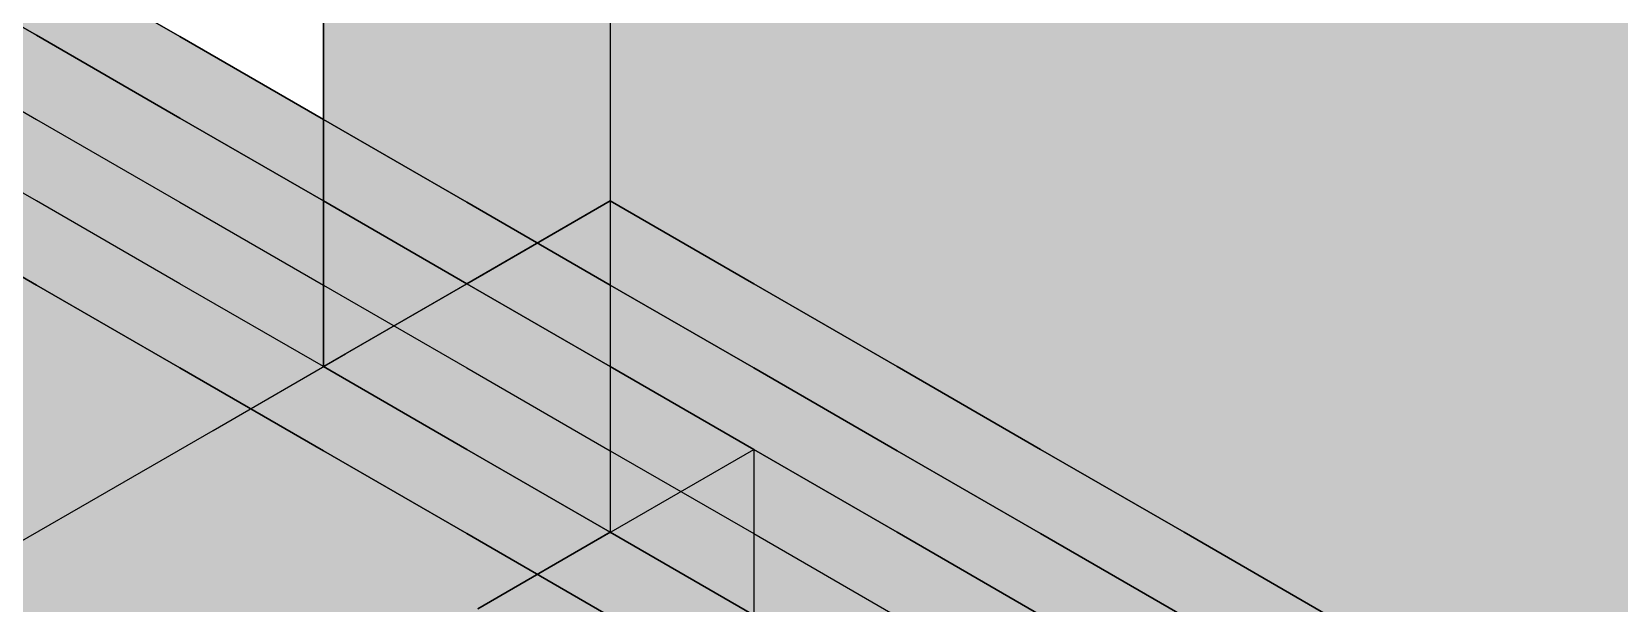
# Model space of a CAD drawing. Header units: metres. Extents: x 0 to 28.4, y 0 to 5.9.
# Drawn here: x 13.2254 to 13.7046, y 5.1786 to 5.3511 of the extents above; entities that cross this region are included whole.
import ezdxf

# ---------------------------------------------------------------- set-up
doc = ezdxf.new("R2010")
doc.units = ezdxf.units.M
doc.header["$LTSCALE"] = 0.25
doc.layers.add('ISO-ARISTAS', color=8, linetype='CONTINUOUS')
doc.layers.add('ISO-CONCRETO-SUP', color=254, linetype='CONTINUOUS', true_color=0xe8e8e8)

msp = doc.modelspace()

# ---------------------------------------------------------------- linework, layer by layer
at = {"layer": 'ISO-ARISTAS', "color": 250}
for p, q in [((13.3134, 5.34492), (13.3134, 5.39238)), ((13.3134, 5.39238), (13.3134, 5.34492)), ((13.4, 5.39492), (13.4, 5.34746)), ((13.4, 5.39492), (13.4, 5.34746)), ((13.22679, 5.35), (13.18349, 5.375)), ((13.18349, 5.375), (13.22679, 5.35)), ((13.2701, 5.3496), (13.22679, 5.3746)), ((13.22679, 5.3746), (13.2701, 5.3496)), ((13.18349, 5.3496), (13.22679, 5.3246)), ((13.18349, 5.3496), (13.22679, 5.3246)), ((13.2701, 5.325), (13.22679, 5.35)), ((13.22679, 5.35), (13.2701, 5.325)), ((13.3134, 5.3246), (13.2701, 5.3496)), ((13.2701, 5.3496), (13.3134, 5.3246)), ((13.3134, 5.29746), (13.3134, 5.34492)), ((13.3134, 5.34492), (13.3134, 5.29746)), ((13.4, 5.34746), (13.4, 5.3)), ((13.4, 5.34746), (13.4, 5.3)), ((13.22679, 5.3), (13.18349, 5.325)), ((13.22679, 5.3), (13.18349, 5.325)), ((13.22679, 5.3246), (13.2701, 5.2996)), ((13.22679, 5.3246), (13.2701, 5.2996)), ((13.3134, 5.3), (13.2701, 5.325)), ((13.2701, 5.325), (13.3134, 5.3)), ((13.3567, 5.2996), (13.3134, 5.3246)), ((13.3134, 5.3246), (13.3567, 5.2996)), ((13.2701, 5.275), (13.22679, 5.3)), ((13.2701, 5.275), (13.22679, 5.3)), ((13.3567, 5.275), (13.3134, 5.3)), ((13.3134, 5.3), (13.3567, 5.275)), ((13.4, 5.3), (13.3567, 5.275)), ((13.3567, 5.275), (13.4, 5.3)), ((13.36003, 5.27692), (13.4, 5.3)), ((13.36003, 5.27692), (13.4, 5.3)), ((13.4, 5.3), (13.4, 5.25)), ((13.4433, 5.275), (13.4, 5.3)), ((13.4, 5.3), (13.4, 5.25)), ((13.4, 5.3), (13.4433, 5.275)), ((13.4, 5.3), (13.4433, 5.275)), ((13.4, 5.3), (13.4433, 5.275)), ((13.22679, 5.2746), (13.18349, 5.2996)), ((13.22679, 5.2746), (13.18349, 5.2996)), ((13.22679, 5.2746), (13.18349, 5.2996)), ((13.18349, 5.2996), (13.22679, 5.2746)), ((13.2701, 5.2996), (13.3134, 5.2746)), ((13.2701, 5.2996), (13.3134, 5.2746)), ((13.3134, 5.25), (13.3134, 5.29746)), ((13.3134, 5.29746), (13.3134, 5.25)), ((13.4, 5.2746), (13.3567, 5.2996)), ((13.3567, 5.2996), (13.4, 5.2746)), ((13.32006, 5.25385), (13.36003, 5.27692)), ((13.32006, 5.25385), (13.36003, 5.27692)), ((13.2701, 5.2496), (13.22679, 5.2746)), ((13.2701, 5.2496), (13.22679, 5.2746)), ((13.2701, 5.2496), (13.22679, 5.2746)), ((13.22679, 5.2746), (13.2701, 5.2496)), ((13.3134, 5.25), (13.2701, 5.275)), ((13.3134, 5.25), (13.2701, 5.275)), ((13.3567, 5.275), (13.3134, 5.25)), ((13.3134, 5.25), (13.3567, 5.275)), ((13.3134, 5.2746), (13.3567, 5.2496)), ((13.3134, 5.2746), (13.3567, 5.2496)), ((13.4, 5.25), (13.3567, 5.275)), ((13.3567, 5.275), (13.4, 5.25)), ((13.4433, 5.2496), (13.4, 5.2746)), ((13.4, 5.2746), (13.4433, 5.2496)), ((13.4866, 5.25), (13.4433, 5.275)), ((13.4433, 5.275), (13.4866, 5.25)), ((13.4433, 5.275), (13.4866, 5.25)), ((13.4433, 5.275), (13.4866, 5.25)), ((13.28009, 5.23077), (13.32006, 5.25385)), ((13.28009, 5.23077), (13.32006, 5.25385)), ((13.3134, 5.2246), (13.2701, 5.2496)), ((13.3134, 5.2246), (13.2701, 5.2496)), ((13.3134, 5.2246), (13.2701, 5.2496)), ((13.2701, 5.2496), (13.3134, 5.2246)), ((13.3567, 5.225), (13.3134, 5.25)), ((13.3134, 5.25), (13.3567, 5.225)), ((13.3567, 5.225), (13.3134, 5.25)), ((13.3567, 5.225), (13.3134, 5.25)), ((13.3567, 5.2496), (13.4, 5.2246)), ((13.3567, 5.2496), (13.4, 5.2246)), ((13.4, 5.25), (13.4, 5.2)), ((13.4, 5.25), (13.4, 5.2)), ((13.4433, 5.225), (13.4, 5.25)), ((13.4, 5.25), (13.4433, 5.225)), ((13.4866, 5.2246), (13.4433, 5.2496)), ((13.4433, 5.2496), (13.4866, 5.2246)), ((13.5299, 5.225), (13.4866, 5.25)), ((13.4866, 5.25), (13.5299, 5.225)), ((13.4866, 5.25), (13.5299, 5.225)), ((13.4866, 5.25), (13.5299, 5.225)), ((13.24012, 5.20769), (13.28009, 5.23077)), ((13.24012, 5.20769), (13.28009, 5.23077)), ((13.3567, 5.1996), (13.3134, 5.2246)), ((13.3567, 5.1996), (13.3134, 5.2246)), ((13.3567, 5.1996), (13.3134, 5.2246)), ((13.3134, 5.2246), (13.3567, 5.1996)), ((13.4, 5.2), (13.3567, 5.225)), ((13.3567, 5.225), (13.4, 5.2)), ((13.4, 5.2), (13.3567, 5.225)), ((13.4, 5.2), (13.3567, 5.225)), ((13.4, 5.2246), (13.4433, 5.1996)), ((13.4, 5.2246), (13.4433, 5.1996)), ((13.40289, 5.20167), (13.4433, 5.225)), ((13.40289, 5.20167), (13.4433, 5.225)), ((13.4433, 5.225), (13.4433, 5.175)), ((13.4866, 5.2), (13.4433, 5.225)), ((13.4433, 5.225), (13.4433, 5.175)), ((13.4433, 5.225), (13.4866, 5.2)), ((13.4866, 5.2), (13.4433, 5.225)), ((13.4433, 5.225), (13.4866, 5.2)), ((13.5299, 5.1996), (13.4866, 5.2246)), ((13.4866, 5.2246), (13.5299, 5.1996)), ((13.57321, 5.2), (13.5299, 5.225)), ((13.5299, 5.225), (13.57321, 5.2)), ((13.5299, 5.225), (13.57321, 5.2)), ((13.5299, 5.225), (13.57321, 5.2)), ((13.20015, 5.18462), (13.24012, 5.20769)), ((13.20015, 5.18462), (13.24012, 5.20769)), ((13.4, 5.1746), (13.3567, 5.1996)), ((13.4, 5.1746), (13.3567, 5.1996)), ((13.4, 5.1746), (13.3567, 5.1996)), ((13.3567, 5.1996), (13.4, 5.1746)), ((13.36003, 5.17692), (13.4, 5.2)), ((13.4, 5.2), (13.36003, 5.17692)), ((13.36247, 5.17833), (13.40289, 5.20167)), ((13.36247, 5.17833), (13.40289, 5.20167)), ((13.4, 5.2), (13.4433, 5.175)), ((13.4, 5.2), (13.4433, 5.175)), ((13.4433, 5.175), (13.4, 5.2)), ((13.4, 5.2), (13.4433, 5.175)), ((13.4433, 5.175), (13.4, 5.2)), ((13.4433, 5.175), (13.4, 5.2)), ((13.4433, 5.1996), (13.4866, 5.1746)), ((13.4433, 5.1996), (13.4866, 5.1746)), ((13.5299, 5.175), (13.4866, 5.2)), ((13.4866, 5.2), (13.5299, 5.175)), ((13.5299, 5.175), (13.4866, 5.2)), ((13.4866, 5.2), (13.5299, 5.175)), ((13.57321, 5.1746), (13.5299, 5.1996)), ((13.5299, 5.1996), (13.57321, 5.1746)), ((13.61651, 5.175), (13.57321, 5.2)), ((13.57321, 5.2), (13.61651, 5.175)), ((13.57321, 5.2), (13.61651, 5.175)), ((13.57321, 5.2), (13.61651, 5.175))]:
    msp.add_line(p, q, dxfattribs=at)
at = {"layer": 'ISO-CONCRETO-SUP', "true_color": 0x949491}
for points in [[(13.3567, 5.36992), (13.3134, 5.34492), (13.3567, 5.41738), (13.3134, 5.39238)], [(13.4, 5.34746), (13.3567, 5.32246), (13.4, 5.39492), (13.3567, 5.36992)], [(13.3567, 5.32246), (13.3134, 5.29746), (13.3567, 5.36992), (13.3134, 5.34492)], [(13.4, 5.3), (13.3567, 5.275), (13.4, 5.34746), (13.3567, 5.32246)], [(13.3567, 5.275), (13.3134, 5.25), (13.3567, 5.32246), (13.3134, 5.29746)], [(13.4, 5.25), (13.36003, 5.22692), (13.4, 5.3), (13.36003, 5.27692)], [(13.36003, 5.22692), (13.32006, 5.20385), (13.36003, 5.27692), (13.32006, 5.25385)], [(13.32006, 5.20385), (13.28009, 5.18077), (13.32006, 5.25385), (13.28009, 5.23077)], [(13.4, 5.2), (13.36003, 5.17692), (13.4, 5.25), (13.36003, 5.22692)], [(13.28009, 5.18077), (13.24012, 5.15769), (13.28009, 5.23077), (13.24012, 5.20769)], [(13.36003, 5.17692), (13.32006, 5.15385), (13.36003, 5.22692), (13.32006, 5.20385)], [(13.24012, 5.15769), (13.20015, 5.13462), (13.24012, 5.20769), (13.20015, 5.18462)], [(13.32006, 5.15385), (13.28009, 5.13077), (13.32006, 5.20385), (13.28009, 5.18077)], [(13.28009, 5.13077), (13.24012, 5.10769), (13.28009, 5.18077), (13.24012, 5.15769)]]:
    msp.add_solid(points, dxfattribs=at)
at = {"layer": 'ISO-CONCRETO-SUP', "true_color": 0xa6a6a2}
for points in [[(13.4433, 5.36992), (13.4866, 5.34492), (13.4433, 5.41738), (13.4866, 5.39238)], [(13.3567, 5.36738), (13.4, 5.34238), (13.3567, 5.41484), (13.4, 5.38984)], [(13.4433, 5.36484), (13.4866, 5.33984), (13.4433, 5.4123), (13.4866, 5.3873)], [(13.5299, 5.36738), (13.57321, 5.34238), (13.5299, 5.41484), (13.57321, 5.38984)], [(13.61651, 5.36484), (13.65981, 5.33984), (13.61651, 5.4123), (13.65981, 5.3873)], [(13.5299, 5.3623), (13.57321, 5.3373), (13.5299, 5.40976), (13.57321, 5.38476)], [(13.61651, 5.35976), (13.65981, 5.33476), (13.61651, 5.40722), (13.65981, 5.38222)], [(13.70311, 5.3623), (13.74641, 5.3373), (13.70311, 5.40976), (13.74641, 5.38476)], [(13.70311, 5.35722), (13.74641, 5.33222), (13.70311, 5.40468), (13.74641, 5.37968)], [(13.18349, 5.35214), (13.22679, 5.32714), (13.18349, 5.3996), (13.22679, 5.3746)], [(13.3134, 5.34492), (13.3567, 5.31992), (13.3134, 5.39238), (13.3567, 5.36738)], [(13.4, 5.34746), (13.4433, 5.32246), (13.4, 5.39492), (13.4433, 5.36992)], [(13.4866, 5.34492), (13.5299, 5.31992), (13.4866, 5.39238), (13.5299, 5.36738)], [(13.4, 5.34238), (13.4433, 5.31738), (13.4, 5.38984), (13.4433, 5.36484)], [(13.4866, 5.33984), (13.5299, 5.31484), (13.4866, 5.3873), (13.5299, 5.3623)], [(13.57321, 5.34238), (13.61651, 5.31738), (13.57321, 5.38984), (13.61651, 5.36484)], [(13.65981, 5.33984), (13.70311, 5.31484), (13.65981, 5.3873), (13.70311, 5.3623)], [(13.57321, 5.3373), (13.61651, 5.3123), (13.57321, 5.38476), (13.61651, 5.35976)], [(13.65981, 5.33476), (13.70311, 5.30976), (13.65981, 5.38222), (13.70311, 5.35722)], [(13.18349, 5.3496), (13.22679, 5.3246), (13.18349, 5.375), (13.22679, 5.35)], [(13.22679, 5.32714), (13.2701, 5.30214), (13.22679, 5.3746), (13.2701, 5.3496)], [(13.3567, 5.31992), (13.4, 5.29492), (13.3567, 5.36738), (13.4, 5.34238)], [(13.4433, 5.32246), (13.4866, 5.29746), (13.4433, 5.36992), (13.4866, 5.34492)], [(13.5299, 5.31992), (13.57321, 5.29492), (13.5299, 5.36738), (13.57321, 5.34238)], [(13.4433, 5.31738), (13.4866, 5.29238), (13.4433, 5.36484), (13.4866, 5.33984)], [(13.5299, 5.31484), (13.57321, 5.28984), (13.5299, 5.3623), (13.57321, 5.3373)], [(13.61651, 5.31738), (13.65981, 5.29238), (13.61651, 5.36484), (13.65981, 5.33984)], [(13.70311, 5.31484), (13.74641, 5.28984), (13.70311, 5.3623), (13.74641, 5.3373)], [(13.61651, 5.3123), (13.65981, 5.2873), (13.61651, 5.35976), (13.65981, 5.33476)], [(13.70311, 5.30976), (13.74641, 5.28476), (13.70311, 5.35722), (13.74641, 5.33222)], [(13.18349, 5.30468), (13.22679, 5.27968), (13.18349, 5.35214), (13.22679, 5.32714)], [(13.22679, 5.3246), (13.2701, 5.2996), (13.22679, 5.35), (13.2701, 5.325)], [(13.2701, 5.30214), (13.3134, 5.27714), (13.2701, 5.3496), (13.3134, 5.3246)], [(13.3134, 5.29746), (13.3567, 5.27246), (13.3134, 5.34492), (13.3567, 5.31992)], [(13.4, 5.3), (13.4433, 5.275), (13.4, 5.34746), (13.4433, 5.32246)], [(13.4866, 5.29746), (13.5299, 5.27246), (13.4866, 5.34492), (13.5299, 5.31992)], [(13.4, 5.29492), (13.4433, 5.26992), (13.4, 5.34238), (13.4433, 5.31738)], [(13.4866, 5.29238), (13.5299, 5.26738), (13.4866, 5.33984), (13.5299, 5.31484)], [(13.57321, 5.29492), (13.61651, 5.26992), (13.57321, 5.34238), (13.61651, 5.31738)], [(13.65981, 5.29238), (13.70311, 5.26738), (13.65981, 5.33984), (13.70311, 5.31484)], [(13.57321, 5.28984), (13.61651, 5.26484), (13.57321, 5.3373), (13.61651, 5.3123)], [(13.65981, 5.2873), (13.70311, 5.2623), (13.65981, 5.33476), (13.70311, 5.30976)], [(13.18349, 5.2996), (13.22679, 5.2746), (13.18349, 5.325), (13.22679, 5.3)], [(13.22679, 5.27968), (13.2701, 5.25468), (13.22679, 5.32714), (13.2701, 5.30214)], [(13.2701, 5.2996), (13.3134, 5.2746), (13.2701, 5.325), (13.3134, 5.3)], [(13.3134, 5.27714), (13.3567, 5.25214), (13.3134, 5.3246), (13.3567, 5.2996)], [(13.3567, 5.27246), (13.4, 5.24746), (13.3567, 5.31992), (13.4, 5.29492)], [(13.4433, 5.275), (13.4866, 5.25), (13.4433, 5.32246), (13.4866, 5.29746)], [(13.5299, 5.27246), (13.57321, 5.24746), (13.5299, 5.31992), (13.57321, 5.29492)], [(13.4433, 5.26992), (13.4866, 5.24492), (13.4433, 5.31738), (13.4866, 5.29238)], [(13.5299, 5.26738), (13.57321, 5.24238), (13.5299, 5.31484), (13.57321, 5.28984)], [(13.61651, 5.26992), (13.65981, 5.24492), (13.61651, 5.31738), (13.65981, 5.29238)], [(13.70311, 5.26738), (13.74641, 5.24238), (13.70311, 5.31484), (13.74641, 5.28984)], [(13.61651, 5.26484), (13.65981, 5.23984), (13.61651, 5.3123), (13.65981, 5.2873)], [(13.70311, 5.2623), (13.74641, 5.2373), (13.70311, 5.30976), (13.74641, 5.28476)], [(13.18349, 5.25722), (13.22679, 5.23222), (13.18349, 5.30468), (13.22679, 5.27968)], [(13.22679, 5.2746), (13.2701, 5.2496), (13.22679, 5.3), (13.2701, 5.275)], [(13.2701, 5.25468), (13.3134, 5.22968), (13.2701, 5.30214), (13.3134, 5.27714)], [(13.3134, 5.2746), (13.3567, 5.2496), (13.3134, 5.3), (13.3567, 5.275)], [(13.4, 5.25), (13.4433, 5.225), (13.4, 5.3), (13.4433, 5.275)], [(13.18349, 5.25214), (13.22679, 5.22714), (13.18349, 5.2996), (13.22679, 5.2746)], [(13.3134, 5.25), (13.3567, 5.225), (13.3134, 5.29746), (13.3567, 5.27246)], [(13.3567, 5.25214), (13.4, 5.22714), (13.3567, 5.2996), (13.4, 5.2746)], [(13.4866, 5.25), (13.5299, 5.225), (13.4866, 5.29746), (13.5299, 5.27246)], [(13.4, 5.24746), (13.4433, 5.22246), (13.4, 5.29492), (13.4433, 5.26992)], [(13.4866, 5.24492), (13.5299, 5.21992), (13.4866, 5.29238), (13.5299, 5.26738)], [(13.57321, 5.24746), (13.61651, 5.22246), (13.57321, 5.29492), (13.61651, 5.26992)], [(13.65981, 5.24492), (13.70311, 5.21992), (13.65981, 5.29238), (13.70311, 5.26738)], [(13.57321, 5.24238), (13.61651, 5.21738), (13.57321, 5.28984), (13.61651, 5.26484)], [(13.65981, 5.23984), (13.70311, 5.21484), (13.65981, 5.2873), (13.70311, 5.2623)], [(13.22679, 5.23222), (13.2701, 5.20722), (13.22679, 5.27968), (13.2701, 5.25468)], [(13.3134, 5.22968), (13.3567, 5.20468), (13.3134, 5.27714), (13.3567, 5.25214)], [(13.22679, 5.22714), (13.2701, 5.20214), (13.22679, 5.2746), (13.2701, 5.2496)], [(13.2701, 5.2496), (13.3134, 5.2246), (13.2701, 5.275), (13.3134, 5.25)], [(13.3567, 5.2496), (13.4, 5.2246), (13.3567, 5.275), (13.4, 5.25)], [(13.3567, 5.225), (13.4, 5.2), (13.3567, 5.27246), (13.4, 5.24746)], [(13.4, 5.22714), (13.4433, 5.20214), (13.4, 5.2746), (13.4433, 5.2496)], [(13.4433, 5.225), (13.4866, 5.2), (13.4433, 5.275), (13.4866, 5.25)], [(13.5299, 5.225), (13.57321, 5.2), (13.5299, 5.27246), (13.57321, 5.24746)], [(13.4433, 5.22246), (13.4866, 5.19746), (13.4433, 5.26992), (13.4866, 5.24492)], [(13.5299, 5.21992), (13.57321, 5.19492), (13.5299, 5.26738), (13.57321, 5.24238)], [(13.61651, 5.22246), (13.65981, 5.19746), (13.61651, 5.26992), (13.65981, 5.24492)], [(13.70311, 5.21992), (13.74641, 5.19492), (13.70311, 5.26738), (13.74641, 5.24238)], [(13.61651, 5.21738), (13.65981, 5.19238), (13.61651, 5.26484), (13.65981, 5.23984)], [(13.70311, 5.21484), (13.74641, 5.18984), (13.70311, 5.2623), (13.74641, 5.2373)], [(13.18349, 5.20976), (13.22679, 5.18476), (13.18349, 5.25722), (13.22679, 5.23222)], [(13.18349, 5.20468), (13.22679, 5.17968), (13.18349, 5.25214), (13.22679, 5.22714)], [(13.2701, 5.20722), (13.3134, 5.18222), (13.2701, 5.25468), (13.3134, 5.22968)], [(13.3567, 5.20468), (13.4, 5.17968), (13.3567, 5.25214), (13.4, 5.22714)], [(13.2701, 5.20214), (13.3134, 5.17714), (13.2701, 5.2496), (13.3134, 5.2246)], [(13.3134, 5.2246), (13.3567, 5.1996), (13.3134, 5.25), (13.3567, 5.225)], [(13.4, 5.2), (13.4433, 5.175), (13.4, 5.25), (13.4433, 5.225)], [(13.4, 5.2246), (13.4433, 5.1996), (13.4, 5.25), (13.4433, 5.225)], [(13.4, 5.2), (13.4433, 5.175), (13.4, 5.24746), (13.4433, 5.22246)], [(13.4433, 5.20214), (13.4866, 5.17714), (13.4433, 5.2496), (13.4866, 5.2246)], [(13.4866, 5.2), (13.5299, 5.175), (13.4866, 5.25), (13.5299, 5.225)], [(13.57321, 5.2), (13.61651, 5.175), (13.57321, 5.24746), (13.61651, 5.22246)], [(13.4866, 5.19746), (13.5299, 5.17246), (13.4866, 5.24492), (13.5299, 5.21992)], [(13.65981, 5.19746), (13.70311, 5.17246), (13.65981, 5.24492), (13.70311, 5.21992)], [(13.57321, 5.19492), (13.61651, 5.16992), (13.57321, 5.24238), (13.61651, 5.21738)], [(13.65981, 5.19238), (13.70311, 5.16738), (13.65981, 5.23984), (13.70311, 5.21484)], [(13.22679, 5.18476), (13.2701, 5.15976), (13.22679, 5.23222), (13.2701, 5.20722)], [(13.3134, 5.18222), (13.3567, 5.15722), (13.3134, 5.22968), (13.3567, 5.20468)], [(13.22679, 5.17968), (13.2701, 5.15468), (13.22679, 5.22714), (13.2701, 5.20214)], [(13.3134, 5.17714), (13.3567, 5.15214), (13.3134, 5.2246), (13.3567, 5.1996)], [(13.3567, 5.1996), (13.4, 5.1746), (13.3567, 5.225), (13.4, 5.2)], [(13.4, 5.17968), (13.4433, 5.15468), (13.4, 5.22714), (13.4433, 5.20214)], [(13.4433, 5.175), (13.4866, 5.15), (13.4433, 5.225), (13.4866, 5.2)], [(13.4433, 5.1996), (13.4866, 5.1746), (13.4433, 5.225), (13.4866, 5.2)], [(13.4866, 5.17714), (13.5299, 5.15214), (13.4866, 5.2246), (13.5299, 5.1996)], [(13.5299, 5.175), (13.57321, 5.15), (13.5299, 5.225), (13.57321, 5.2)], [(13.4433, 5.175), (13.4866, 5.15), (13.4433, 5.22246), (13.4866, 5.19746)], [(13.5299, 5.17246), (13.57321, 5.14746), (13.5299, 5.21992), (13.57321, 5.19492)], [(13.61651, 5.175), (13.65981, 5.15), (13.61651, 5.22246), (13.65981, 5.19746)], [(13.70311, 5.17246), (13.74641, 5.14746), (13.70311, 5.21992), (13.74641, 5.19492)], [(13.61651, 5.16992), (13.65981, 5.14492), (13.61651, 5.21738), (13.65981, 5.19238)], [(13.70311, 5.16738), (13.74641, 5.14238), (13.70311, 5.21484), (13.74641, 5.18984)], [(13.18349, 5.1623), (13.22679, 5.1373), (13.18349, 5.20976), (13.22679, 5.18476)], [(13.18349, 5.15722), (13.22679, 5.13222), (13.18349, 5.20468), (13.22679, 5.17968)], [(13.2701, 5.15976), (13.3134, 5.13476), (13.2701, 5.20722), (13.3134, 5.18222)], [(13.3567, 5.15722), (13.4, 5.13222), (13.3567, 5.20468), (13.4, 5.17968)], [(13.2701, 5.15468), (13.3134, 5.12968), (13.2701, 5.20214), (13.3134, 5.17714)], [(13.3567, 5.15214), (13.4, 5.12714), (13.3567, 5.1996), (13.4, 5.1746)], [(13.4, 5.1746), (13.4433, 5.1496), (13.4, 5.2), (13.4433, 5.175)], [(13.4433, 5.15468), (13.4866, 5.12968), (13.4433, 5.20214), (13.4866, 5.17714)], [(13.4866, 5.15), (13.5299, 5.125), (13.4866, 5.2), (13.5299, 5.175)], [(13.4866, 5.1746), (13.5299, 5.1496), (13.4866, 5.2), (13.5299, 5.175)], [(13.5299, 5.15214), (13.57321, 5.12714), (13.5299, 5.1996), (13.57321, 5.1746)], [(13.57321, 5.15), (13.61651, 5.125), (13.57321, 5.2), (13.61651, 5.175)], [(13.4866, 5.15), (13.5299, 5.125), (13.4866, 5.19746), (13.5299, 5.17246)], [(13.57321, 5.14746), (13.61651, 5.12246), (13.57321, 5.19492), (13.61651, 5.16992)], [(13.65981, 5.15), (13.70311, 5.125), (13.65981, 5.19746), (13.70311, 5.17246)], [(13.65981, 5.14492), (13.70311, 5.11992), (13.65981, 5.19238), (13.70311, 5.16738)], [(13.22679, 5.1373), (13.2701, 5.1123), (13.22679, 5.18476), (13.2701, 5.15976)], [(13.3134, 5.13476), (13.3567, 5.10976), (13.3134, 5.18222), (13.3567, 5.15722)], [(13.22679, 5.13222), (13.2701, 5.10722), (13.22679, 5.17968), (13.2701, 5.15468)], [(13.4, 5.13222), (13.4433, 5.10722), (13.4, 5.17968), (13.4433, 5.15468)]]:
    msp.add_solid(points, dxfattribs=at)
at = {"layer": 'ISO-CONCRETO-SUP', "true_color": 0xb8b8b3}
for points in [[(13.18349, 5.3996), (13.22679, 5.3746), (13.14019, 5.3746), (13.18349, 5.3496)], [(13.18349, 5.375), (13.22679, 5.35), (13.14019, 5.35), (13.18349, 5.325)], [(13.22679, 5.3746), (13.2701, 5.3496), (13.18349, 5.3496), (13.22679, 5.3246)], [(13.18349, 5.3496), (13.22679, 5.3246), (13.14019, 5.3246), (13.18349, 5.2996)], [(13.18349, 5.3496), (13.22679, 5.3246), (13.14019, 5.3246), (13.18349, 5.2996)], [(13.22679, 5.35), (13.2701, 5.325), (13.18349, 5.325), (13.22679, 5.3)], [(13.2701, 5.3496), (13.3134, 5.3246), (13.22679, 5.3246), (13.2701, 5.2996)], [(13.22679, 5.3246), (13.2701, 5.2996), (13.18349, 5.2996), (13.22679, 5.2746)], [(13.22679, 5.3246), (13.2701, 5.2996), (13.18349, 5.2996), (13.22679, 5.2746)], [(13.2701, 5.325), (13.3134, 5.3), (13.22679, 5.3), (13.2701, 5.275)], [(13.3134, 5.3246), (13.3567, 5.2996), (13.2701, 5.2996), (13.3134, 5.2746)], [(13.3134, 5.3), (13.3567, 5.275), (13.2701, 5.275), (13.3134, 5.25)], [(13.4, 5.3), (13.4433, 5.275), (13.3567, 5.275), (13.4, 5.25)], [(13.4, 5.3), (13.4433, 5.275), (13.36003, 5.27692), (13.40333, 5.25192)], [(13.2701, 5.2996), (13.3134, 5.2746), (13.22679, 5.2746), (13.2701, 5.2496)], [(13.2701, 5.2996), (13.3134, 5.2746), (13.22679, 5.2746), (13.2701, 5.2496)], [(13.3567, 5.2996), (13.4, 5.2746), (13.3134, 5.2746), (13.3567, 5.2496)], [(13.36003, 5.27692), (13.40333, 5.25192), (13.32006, 5.25385), (13.36336, 5.22885)], [(13.3134, 5.2746), (13.3567, 5.2496), (13.2701, 5.2496), (13.3134, 5.2246)], [(13.3134, 5.2746), (13.3567, 5.2496), (13.2701, 5.2496), (13.3134, 5.2246)], [(13.3567, 5.275), (13.4, 5.25), (13.3134, 5.25), (13.3567, 5.225)], [(13.3567, 5.275), (13.4, 5.25), (13.3134, 5.25), (13.3567, 5.225)], [(13.4, 5.2746), (13.4433, 5.2496), (13.3567, 5.2496), (13.4, 5.2246)], [(13.4433, 5.275), (13.4866, 5.25), (13.4, 5.25), (13.4433, 5.225)], [(13.4433, 5.275), (13.4866, 5.25), (13.40333, 5.25192), (13.44663, 5.22692)], [(13.32006, 5.25385), (13.36336, 5.22885), (13.28009, 5.23077), (13.32339, 5.20577)], [(13.3567, 5.2496), (13.4, 5.2246), (13.3134, 5.2246), (13.3567, 5.1996)], [(13.3567, 5.2496), (13.4, 5.2246), (13.3134, 5.2246), (13.3567, 5.1996)], [(13.4, 5.25), (13.4433, 5.225), (13.3567, 5.225), (13.4, 5.2)], [(13.4, 5.25), (13.4433, 5.225), (13.3567, 5.225), (13.4, 5.2)], [(13.40333, 5.25192), (13.44663, 5.22692), (13.36336, 5.22885), (13.40666, 5.20385)], [(13.4433, 5.2496), (13.4866, 5.2246), (13.4, 5.2246), (13.4433, 5.1996)], [(13.4866, 5.25), (13.5299, 5.225), (13.4433, 5.225), (13.4866, 5.2)], [(13.4866, 5.25), (13.5299, 5.225), (13.44663, 5.22692), (13.48993, 5.20192)], [(13.28009, 5.23077), (13.32339, 5.20577), (13.24012, 5.20769), (13.28342, 5.18269)], [(13.36336, 5.22885), (13.40666, 5.20385), (13.32339, 5.20577), (13.36669, 5.18077)], [(13.4, 5.2246), (13.4433, 5.1996), (13.3567, 5.1996), (13.4, 5.1746)], [(13.4, 5.2246), (13.4433, 5.1996), (13.3567, 5.1996), (13.4, 5.1746)], [(13.4433, 5.225), (13.4866, 5.2), (13.4, 5.2), (13.4433, 5.175)], [(13.4433, 5.225), (13.4866, 5.2), (13.4, 5.2), (13.4433, 5.175)], [(13.44663, 5.22692), (13.48993, 5.20192), (13.40666, 5.20385), (13.44996, 5.17885)], [(13.4866, 5.2246), (13.5299, 5.1996), (13.4433, 5.1996), (13.4866, 5.1746)], [(13.5299, 5.225), (13.57321, 5.2), (13.4866, 5.2), (13.5299, 5.175)], [(13.5299, 5.225), (13.57321, 5.2), (13.48993, 5.20192), (13.53323, 5.17692)], [(13.24012, 5.20769), (13.28342, 5.18269), (13.20015, 5.18462), (13.24345, 5.15962)], [(13.32339, 5.20577), (13.36669, 5.18077), (13.28342, 5.18269), (13.32672, 5.15769)], [(13.4, 5.2), (13.4433, 5.175), (13.36003, 5.17692), (13.40333, 5.15192)], [(13.40666, 5.20385), (13.44996, 5.17885), (13.36669, 5.18077), (13.40999, 5.15577)], [(13.4433, 5.1996), (13.4866, 5.1746), (13.4, 5.1746), (13.4433, 5.1496)], [(13.4433, 5.1996), (13.4866, 5.1746), (13.4, 5.1746), (13.4433, 5.1496)], [(13.4866, 5.2), (13.5299, 5.175), (13.4433, 5.175), (13.4866, 5.15)], [(13.4866, 5.2), (13.5299, 5.175), (13.4433, 5.175), (13.4866, 5.15)], [(13.48993, 5.20192), (13.53323, 5.17692), (13.44996, 5.17885), (13.49326, 5.15385)], [(13.5299, 5.1996), (13.57321, 5.1746), (13.4866, 5.1746), (13.5299, 5.1496)], [(13.57321, 5.2), (13.61651, 5.175), (13.5299, 5.175), (13.57321, 5.15)], [(13.57321, 5.2), (13.61651, 5.175), (13.53323, 5.17692), (13.57654, 5.15192)], [(13.20015, 5.18462), (13.24345, 5.15962), (13.16018, 5.16154), (13.20348, 5.13654)], [(13.28342, 5.18269), (13.32672, 5.15769), (13.24345, 5.15962), (13.28675, 5.13462)], [(13.36669, 5.18077), (13.40999, 5.15577), (13.32672, 5.15769), (13.37002, 5.13269)], [(13.44996, 5.17885), (13.49326, 5.15385), (13.40999, 5.15577), (13.45329, 5.13077)]]:
    msp.add_solid(points, dxfattribs=at)
at = {"layer": 'ISO-CONCRETO-SUP', "true_color": 0x7b776e}
for points in [[(13.4433, 5.175), (13.40289, 5.15167), (13.4433, 5.225), (13.40289, 5.20167)], [(13.40289, 5.15167), (13.36247, 5.12833), (13.40289, 5.20167), (13.36247, 5.17833)]]:
    msp.add_solid(points, dxfattribs=at)
at = {"layer": 'ISO-CONCRETO-SUP', "true_color": 0x989388}
for points in [[(13.4433, 5.225), (13.4866, 5.2), (13.40289, 5.20167), (13.44619, 5.17667)], [(13.40289, 5.20167), (13.44619, 5.17667), (13.36247, 5.17833), (13.40577, 5.15333)], [(13.4866, 5.2), (13.5299, 5.175), (13.44619, 5.17667), (13.48949, 5.15167)]]:
    msp.add_solid(points, dxfattribs=at)
at = {"layer": 'ISO-CONCRETO-SUP', "true_color": 0x89847b}
for points in [[(13.4433, 5.175), (13.4866, 5.15), (13.4433, 5.225), (13.4866, 5.2)], [(13.4866, 5.15), (13.5299, 5.125), (13.4866, 5.2), (13.5299, 5.175)]]:
    msp.add_solid(points, dxfattribs=at)

doc.saveas('drawing.dxf')
